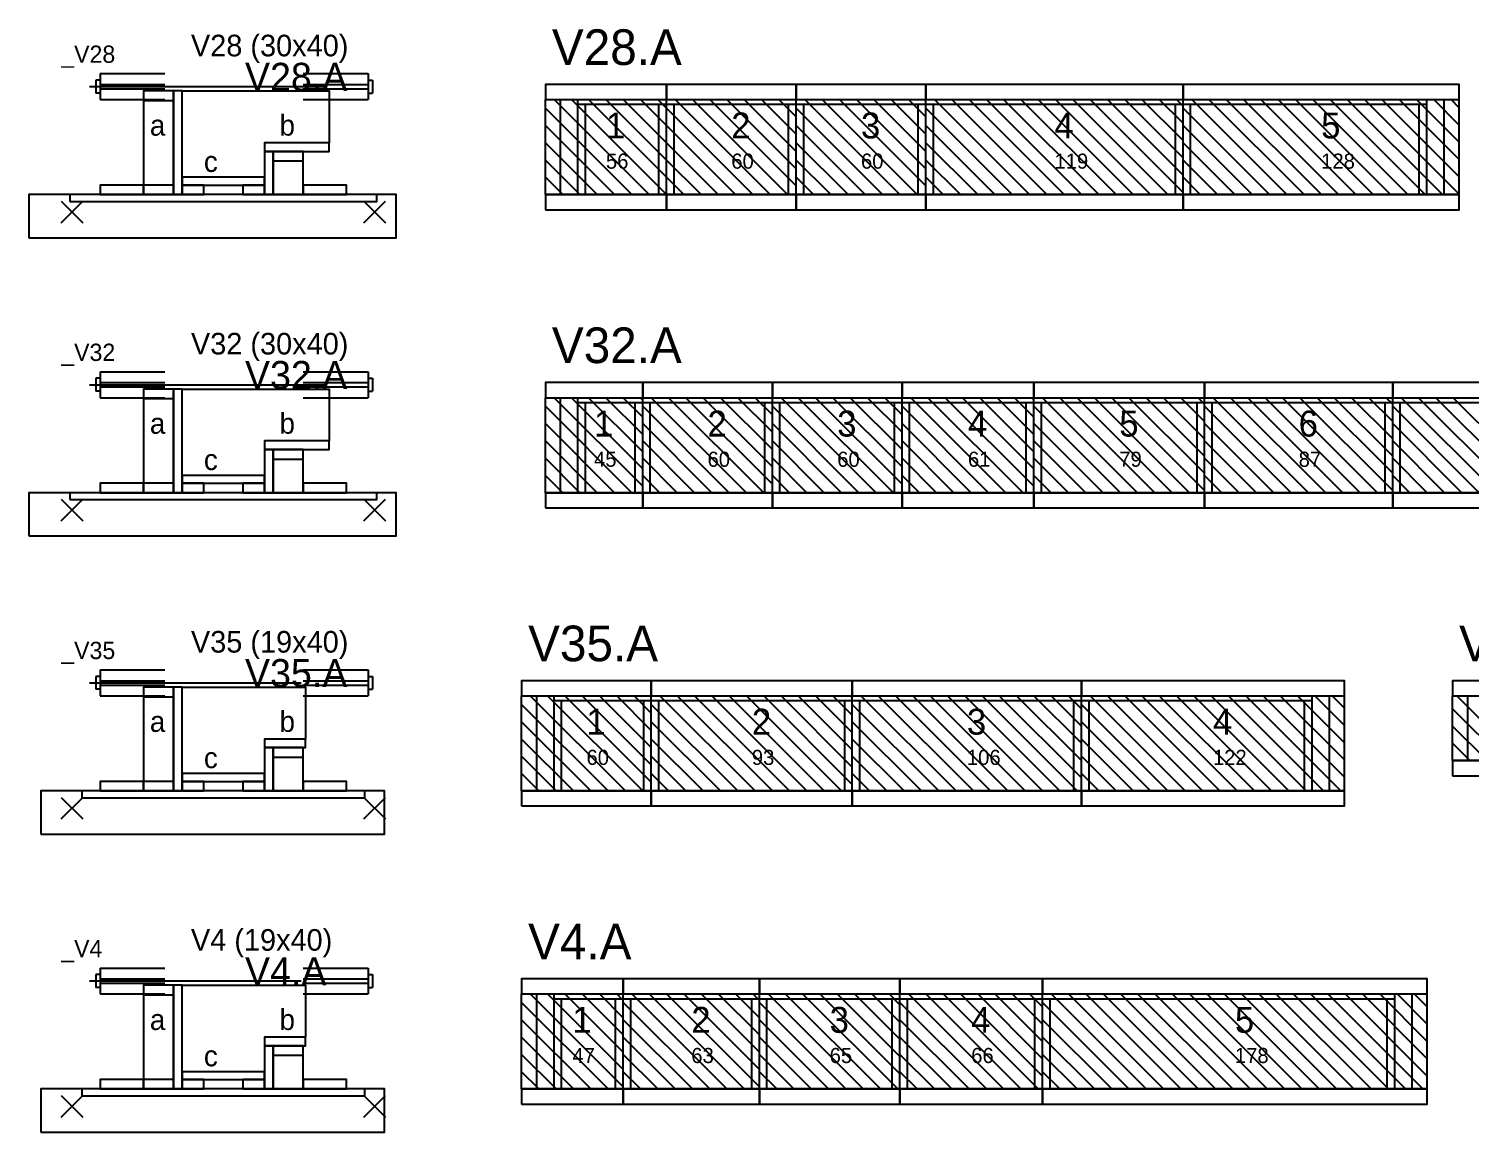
# Model space of a CAD drawing. Header units: metres. Extents: x -10 to 74425, y -2037 to 26.
# Drawn here: x 50038 to 50704, y -490 to 21 of the extents above; entities that cross this region are included whole.
import ezdxf

# ---------------------------------------------------------------- set-up
doc = ezdxf.new("R2010")
doc.units = ezdxf.units.M
doc.layers.add('LABELS', color=3, linetype='Continuous')
doc.layers.add('VIGAS', color=7, linetype='Continuous')

msp = doc.modelspace()

# ---------------------------------------------------------------- linework, layer by layer
at = {"layer": 'VIGAS'}
for p, q in [((50070.6, 0), (50100.6, 0)), ((50070.6, 0), (50070.6, -12)), ((50164.6, 0), (50194.6, 0)), ((50194.6, 0), (50194.6, -12)), ((50065.6, -6), (50174.6, -6)), ((50068.6, -3), (50068.6, -9)), ((50070.6, -3), (50068.6, -3)), ((50070.6, -5), (50100.6, -5)), ((50164.6, -5), (50194.6, -5)), ((50194.6, -3), (50196.6, -3)), ((50196.6, -3), (50196.6, -9)), ((50070.6, -9), (50068.6, -9)), ((50070.6, -7), (50100.6, -7)), ((50070.6, -12), (50100.6, -12)), ((50164.6, -7), (50194.6, -7)), ((50164.6, -12), (50194.6, -12)), ((50194.6, -9), (50196.6, -9)), ((50276.6, -12), (50332.6, -12)), ((50276.6, -56), (50276.6, -12)), ((50324.6, -56), (50280.6, -12)), ((50283.6, -56), (50283.6, -12)), ((50332.6, -56), (50288.6, -12)), ((50291.6, -56), (50291.6, -12)), ((50332.6, -48), (50296.6, -12)), ((50332.6, -40), (50304.6, -12)), ((50332.6, -32), (50312.6, -12)), ((50332.6, -24), (50320.6, -12)), ((50332.6, -16), (50328.6, -12)), ((50332.6, -56), (50332.6, -12)), ((50332.6, -56), (50332.6, -12)), ((50332.6, -12), (50392.6, -12)), ((50332.6, -56), (50332.6, -12)), ((50332.6, -56), (50332.6, -12)), ((50332.6, -56), (50332.6, -12)), ((50380.6, -56), (50336.6, -12)), ((50388.6, -56), (50344.6, -12)), ((50392.6, -52), (50352.6, -12)), ((50392.6, -44), (50360.6, -12)), ((50392.6, -36), (50368.6, -12)), ((50392.6, -28), (50376.6, -12)), ((50392.6, -20), (50384.6, -12)), ((50392.6, -56), (50392.6, -12)), ((50392.6, -56), (50392.6, -12)), ((50392.6, -12), (50452.6, -12)), ((50392.6, -56), (50392.6, -12)), ((50392.6, -56), (50392.6, -12)), ((50392.6, -56), (50392.6, -12)), ((50392.6, -12), (50392.6, -12)), ((50440.6, -56), (50396.6, -12)), ((50448.6, -56), (50404.6, -12)), ((50452.6, -52), (50412.6, -12)), ((50452.6, -44), (50420.6, -12)), ((50452.6, -36), (50428.6, -12)), ((50452.6, -28), (50436.6, -12)), ((50452.6, -20), (50444.6, -12)), ((50452.6, -56), (50452.6, -12)), ((50452.6, -56), (50452.6, -12)), ((50452.6, -12), (50571.6, -12)), ((50452.6, -56), (50452.6, -12)), ((50452.6, -56), (50452.6, -12)), ((50452.6, -56), (50452.6, -12)), ((50452.6, -12), (50452.6, -12)), ((50500.6, -56), (50456.6, -12)), ((50508.6, -56), (50464.6, -12)), ((50516.6, -56), (50472.6, -12)), ((50524.6, -56), (50480.6, -12)), ((50532.6, -56), (50488.6, -12)), ((50540.6, -56), (50496.6, -12)), ((50548.6, -56), (50504.6, -12)), ((50556.6, -56), (50512.6, -12)), ((50564.6, -56), (50520.6, -12)), ((50571.6, -55), (50528.6, -12)), ((50571.6, -47), (50536.6, -12)), ((50571.6, -39), (50544.6, -12)), ((50571.6, -31), (50552.6, -12)), ((50571.6, -23), (50560.6, -12)), ((50571.6, -15), (50568.6, -12)), ((50571.6, -56), (50571.6, -12)), ((50571.6, -56), (50571.6, -12)), ((50571.6, -12), (50699.4, -12)), ((50571.6, -56), (50571.6, -12)), ((50571.6, -56), (50571.6, -12)), ((50571.6, -56), (50571.6, -12)), ((50619.6, -56), (50575.6, -12)), ((50627.6, -56), (50583.6, -12)), ((50635.6, -56), (50591.6, -12)), ((50643.6, -56), (50599.6, -12)), ((50651.6, -56), (50607.6, -12)), ((50659.6, -56), (50615.6, -12)), ((50667.6, -56), (50623.6, -12)), ((50675.6, -56), (50631.6, -12)), ((50683.6, -56), (50639.6, -12)), ((50691.6, -56), (50647.6, -12)), ((50699.4, -55.8), (50655.6, -12)), ((50699.4, -47.8), (50663.6, -12)), ((50699.4, -39.8), (50671.6, -12)), ((50699.4, -31.8), (50679.6, -12)), ((50684.4, -56), (50684.4, -12)), ((50699.4, -23.8), (50687.6, -12)), ((50692.4, -56), (50692.4, -12)), ((50699.4, -15.8), (50695.6, -12)), ((50699.4, -56), (50699.4, -12)), ((50316.6, -56), (50276.6, -16)), ((50291.6, -14.2), (50332.6, -14.2)), ((50295.1, -56), (50295.1, -14.2)), ((50329.1, -56), (50329.1, -14.2)), ((50332.6, -14.2), (50392.6, -14.2)), ((50372.6, -56), (50332.6, -16)), ((50336.1, -56), (50336.1, -14.2)), ((50389.1, -56), (50389.1, -14.2)), ((50392.6, -14.2), (50452.6, -14.2)), ((50432.6, -56), (50392.6, -16)), ((50396.1, -56), (50396.1, -14.2)), ((50449.1, -56), (50449.1, -14.2)), ((50452.6, -14.2), (50571.6, -14.2)), ((50492.6, -56), (50452.6, -16)), ((50456.1, -56), (50456.1, -14.2)), ((50568.1, -56), (50568.1, -14.2)), ((50571.6, -14.2), (50684.4, -14.2)), ((50611.6, -56), (50571.6, -16)), ((50575.1, -56), (50575.1, -14.2)), ((50680.9, -56), (50680.9, -14.2)), ((50308.6, -56), (50276.6, -24)), ((50364.6, -56), (50332.6, -24)), ((50424.6, -56), (50392.6, -24)), ((50484.6, -56), (50452.6, -24)), ((50603.6, -56), (50571.6, -24)), ((50300.6, -56), (50276.6, -32)), ((50356.6, -56), (50332.6, -32)), ((50416.6, -56), (50392.6, -32)), ((50476.6, -56), (50452.6, -32)), ((50595.6, -56), (50571.6, -32)), ((50292.6, -56), (50276.6, -40)), ((50348.6, -56), (50332.6, -40)), ((50408.6, -56), (50392.6, -40)), ((50468.6, -56), (50452.6, -40)), ((50587.6, -56), (50571.6, -40)), ((50284.6, -56), (50276.6, -48)), ((50340.6, -56), (50332.6, -48)), ((50400.6, -56), (50392.6, -48)), ((50460.6, -56), (50452.6, -48)), ((50579.6, -56), (50571.6, -48)), ((50052.6, -69), (50062.6, -59)), ((50052.6, -59), (50062.6, -69)), ((50192.6, -69), (50202.6, -59)), ((50192.6, -59), (50202.6, -69)), ((50276.6, -56), (50332.6, -56)), ((50276.6, -56), (50276.6, -56)), ((50291.6, -56), (50295.1, -56)), ((50329.1, -56), (50332.6, -56)), ((50332.6, -56), (50392.6, -56)), ((50332.6, -56), (50336.1, -56)), ((50332.6, -56), (50332.6, -56)), ((50389.1, -56), (50392.6, -56)), ((50392.6, -56), (50452.6, -56)), ((50392.6, -56), (50396.1, -56)), ((50392.6, -56), (50392.6, -56)), ((50449.1, -56), (50452.6, -56)), ((50452.6, -56), (50571.6, -56)), ((50452.6, -56), (50456.1, -56)), ((50452.6, -56), (50452.6, -56)), ((50568.1, -56), (50571.6, -56)), ((50571.6, -56), (50699.4, -56)), ((50571.6, -56), (50575.1, -56)), ((50571.6, -56), (50571.6, -56)), ((50680.9, -56), (50684.4, -56)), ((50070.6, -138), (50100.6, -138)), ((50070.6, -138), (50070.6, -150)), ((50164.6, -138), (50194.6, -138)), ((50194.6, -138), (50194.6, -150)), ((50065.6, -144), (50174.6, -144)), ((50068.6, -141), (50068.6, -147)), ((50070.6, -141), (50068.6, -141)), ((50070.6, -143), (50100.6, -143)), ((50070.6, -145), (50100.6, -145)), ((50164.6, -143), (50194.6, -143)), ((50164.6, -145), (50194.6, -145)), ((50194.6, -141), (50196.6, -141)), ((50196.6, -141), (50196.6, -147)), ((50070.6, -147), (50068.6, -147)), ((50070.6, -150), (50100.6, -150)), ((50164.6, -150), (50194.6, -150)), ((50194.6, -147), (50196.6, -147)), ((50276.6, -150), (50321.6, -150)), ((50276.6, -194), (50276.6, -150)), ((50321.6, -191), (50280.6, -150)), ((50283.6, -194), (50283.6, -150)), ((50321.6, -183), (50288.6, -150)), ((50291.6, -194), (50291.6, -150)), ((50291.6, -152.2), (50321.6, -152.2)), ((50295.1, -194), (50295.1, -152.2)), ((50321.6, -175), (50296.6, -150)), ((50321.6, -167), (50304.6, -150)), ((50321.6, -159), (50312.6, -150)), ((50318.1, -194), (50318.1, -152.2)), ((50321.6, -151), (50320.6, -150)), ((50321.6, -194), (50321.6, -150)), ((50321.6, -194), (50321.6, -150)), ((50321.6, -150), (50381.6, -150)), ((50321.6, -194), (50321.6, -150)), ((50321.6, -194), (50321.6, -150)), ((50321.6, -194), (50321.6, -150)), ((50321.6, -152.2), (50381.6, -152.2)), ((50325.1, -194), (50325.1, -152.2)), ((50369.6, -194), (50325.6, -150)), ((50377.6, -194), (50333.6, -150)), ((50381.6, -190), (50341.6, -150)), ((50381.6, -182), (50349.6, -150)), ((50381.6, -174), (50357.6, -150)), ((50381.6, -166), (50365.6, -150)), ((50381.6, -158), (50373.6, -150)), ((50378.1, -194), (50378.1, -152.2)), ((50381.6, -194), (50381.6, -150)), ((50381.6, -194), (50381.6, -150)), ((50381.6, -150), (50441.6, -150)), ((50381.6, -194), (50381.6, -150)), ((50381.6, -194), (50381.6, -150)), ((50381.6, -194), (50381.6, -150)), ((50381.6, -150), (50381.6, -150)), ((50381.6, -152.2), (50441.6, -152.2)), ((50385.1, -194), (50385.1, -152.2)), ((50429.6, -194), (50385.6, -150)), ((50437.6, -194), (50393.6, -150)), ((50441.6, -190), (50401.6, -150)), ((50441.6, -182), (50409.6, -150)), ((50441.6, -174), (50417.6, -150)), ((50441.6, -166), (50425.6, -150)), ((50441.6, -158), (50433.6, -150)), ((50438.1, -194), (50438.1, -152.2)), ((50441.6, -194), (50441.6, -150)), ((50441.6, -194), (50441.6, -150)), ((50441.6, -150), (50502.6, -150)), ((50441.6, -194), (50441.6, -150)), ((50441.6, -194), (50441.6, -150)), ((50441.6, -194), (50441.6, -150)), ((50441.6, -150), (50441.6, -150)), ((50441.6, -152.2), (50502.6, -152.2)), ((50445.1, -194), (50445.1, -152.2)), ((50489.6, -194), (50445.6, -150)), ((50497.6, -194), (50453.6, -150)), ((50502.6, -191), (50461.6, -150)), ((50502.6, -183), (50469.6, -150)), ((50502.6, -175), (50477.6, -150)), ((50502.6, -167), (50485.6, -150)), ((50502.6, -159), (50493.6, -150)), ((50499.1, -194), (50499.1, -152.2)), ((50502.6, -151), (50501.6, -150)), ((50502.6, -194), (50502.6, -150)), ((50502.6, -194), (50502.6, -150)), ((50502.6, -150), (50581.6, -150)), ((50502.6, -194), (50502.6, -150)), ((50502.6, -194), (50502.6, -150)), ((50502.6, -194), (50502.6, -150)), ((50502.6, -152.2), (50581.6, -152.2)), ((50506.1, -194), (50506.1, -152.2)), ((50550.6, -194), (50506.6, -150)), ((50558.6, -194), (50514.6, -150)), ((50566.6, -194), (50522.6, -150)), ((50574.6, -194), (50530.6, -150)), ((50581.6, -193), (50538.6, -150)), ((50581.6, -185), (50546.6, -150)), ((50581.6, -177), (50554.6, -150)), ((50581.6, -169), (50562.6, -150)), ((50581.6, -161), (50570.6, -150)), ((50578.1, -194), (50578.1, -152.2)), ((50581.6, -153), (50578.6, -150)), ((50581.6, -194), (50581.6, -150)), ((50581.6, -194), (50581.6, -150)), ((50581.6, -150), (50668.6, -150)), ((50581.6, -194), (50581.6, -150)), ((50581.6, -194), (50581.6, -150)), ((50581.6, -194), (50581.6, -150)), ((50581.6, -152.2), (50668.6, -152.2)), ((50585.1, -194), (50585.1, -152.2)), ((50629.6, -194), (50585.6, -150)), ((50637.6, -194), (50593.6, -150)), ((50645.6, -194), (50601.6, -150)), ((50653.6, -194), (50609.6, -150)), ((50661.6, -194), (50617.6, -150)), ((50668.6, -193), (50625.6, -150)), ((50668.6, -185), (50633.6, -150)), ((50668.6, -177), (50641.6, -150)), ((50668.6, -169), (50649.6, -150)), ((50668.6, -161), (50657.6, -150)), ((50665.1, -194), (50665.1, -152.2)), ((50668.6, -153), (50665.6, -150)), ((50668.6, -194), (50668.6, -150)), ((50668.6, -194), (50668.6, -150)), ((50668.6, -150), (50790.6, -150)), ((50668.6, -194), (50668.6, -150)), ((50668.6, -194), (50668.6, -150)), ((50668.6, -194), (50668.6, -150)), ((50668.6, -152.2), (50790.6, -152.2)), ((50672.1, -194), (50672.1, -152.2)), ((50716.6, -194), (50672.6, -150)), ((50724.6, -194), (50680.6, -150)), ((50732.6, -194), (50688.6, -150)), ((50740.6, -194), (50696.6, -150)), ((50316.6, -194), (50276.6, -154)), ((50361.6, -194), (50321.6, -154)), ((50421.6, -194), (50381.6, -154)), ((50481.6, -194), (50441.6, -154)), ((50542.6, -194), (50502.6, -154)), ((50621.6, -194), (50581.6, -154)), ((50708.6, -194), (50668.6, -154)), ((50308.6, -194), (50276.6, -162)), ((50353.6, -194), (50321.6, -162)), ((50413.6, -194), (50381.6, -162)), ((50473.6, -194), (50441.6, -162)), ((50534.6, -194), (50502.6, -162)), ((50613.6, -194), (50581.6, -162)), ((50700.6, -194), (50668.6, -162)), ((50300.6, -194), (50276.6, -170)), ((50345.6, -194), (50321.6, -170)), ((50405.6, -194), (50381.6, -170)), ((50465.6, -194), (50441.6, -170)), ((50526.6, -194), (50502.6, -170)), ((50605.6, -194), (50581.6, -170)), ((50692.6, -194), (50668.6, -170)), ((50292.6, -194), (50276.6, -178)), ((50337.6, -194), (50321.6, -178)), ((50397.6, -194), (50381.6, -178)), ((50457.6, -194), (50441.6, -178)), ((50518.6, -194), (50502.6, -178)), ((50597.6, -194), (50581.6, -178)), ((50684.6, -194), (50668.6, -178)), ((50284.6, -194), (50276.6, -186)), ((50329.6, -194), (50321.6, -186)), ((50389.6, -194), (50381.6, -186)), ((50449.6, -194), (50441.6, -186)), ((50510.6, -194), (50502.6, -186)), ((50589.6, -194), (50581.6, -186)), ((50676.6, -194), (50668.6, -186)), ((50052.6, -207), (50062.6, -197)), ((50052.6, -197), (50062.6, -207)), ((50192.6, -207), (50202.6, -197)), ((50192.6, -197), (50202.6, -207)), ((50276.6, -194), (50321.6, -194)), ((50276.6, -194), (50276.6, -194)), ((50291.6, -194), (50295.1, -194)), ((50318.1, -194), (50321.6, -194)), ((50321.6, -194), (50381.6, -194)), ((50321.6, -194), (50325.1, -194)), ((50321.6, -194), (50321.6, -194)), ((50378.1, -194), (50381.6, -194)), ((50381.6, -194), (50441.6, -194)), ((50381.6, -194), (50385.1, -194)), ((50381.6, -194), (50381.6, -194)), ((50438.1, -194), (50441.6, -194)), ((50441.6, -194), (50502.6, -194)), ((50441.6, -194), (50445.1, -194)), ((50441.6, -194), (50441.6, -194)), ((50499.1, -194), (50502.6, -194)), ((50502.6, -194), (50581.6, -194)), ((50502.6, -194), (50506.1, -194)), ((50502.6, -194), (50502.6, -194)), ((50578.1, -194), (50581.6, -194)), ((50581.6, -194), (50668.6, -194)), ((50581.6, -194), (50585.1, -194)), ((50581.6, -194), (50581.6, -194)), ((50665.1, -194), (50668.6, -194)), ((50668.6, -194), (50790.6, -194)), ((50668.6, -194), (50672.1, -194)), ((50668.6, -194), (50668.6, -194)), ((50068.6, -279), (50068.6, -285)), ((50070.6, -279), (50068.6, -279)), ((50070.6, -276), (50100.6, -276)), ((50070.6, -276), (50070.6, -288)), ((50164.6, -276), (50194.6, -276)), ((50194.6, -276), (50194.6, -288)), ((50194.6, -279), (50196.6, -279)), ((50196.6, -279), (50196.6, -285)), ((50065.6, -282), (50163.6, -282)), ((50070.6, -285), (50068.6, -285)), ((50070.6, -281), (50100.6, -281)), ((50070.6, -283), (50100.6, -283)), ((50164.6, -281), (50194.6, -281)), ((50164.6, -283), (50194.6, -283)), ((50194.6, -285), (50196.6, -285)), ((50070.6, -288), (50100.6, -288)), ((50164.6, -288), (50194.6, -288)), ((50265.6, -288), (50325.6, -288)), ((50265.6, -332), (50265.6, -288)), ((50305.6, -332), (50265.6, -292)), ((50313.6, -332), (50269.6, -288)), ((50272.6, -332), (50272.6, -288)), ((50321.6, -332), (50277.6, -288)), ((50280.6, -332), (50280.6, -288)), ((50280.6, -290.2), (50325.6, -290.2)), ((50284.1, -332), (50284.1, -290.2)), ((50325.6, -328), (50285.6, -288)), ((50325.6, -320), (50293.6, -288)), ((50325.6, -312), (50301.6, -288)), ((50325.6, -304), (50309.6, -288)), ((50325.6, -296), (50317.6, -288)), ((50322.1, -332), (50322.1, -290.2)), ((50325.6, -332), (50325.6, -288)), ((50325.6, -332), (50325.6, -288)), ((50325.6, -288), (50418.6, -288)), ((50325.6, -332), (50325.6, -288)), ((50325.6, -332), (50325.6, -288)), ((50325.6, -332), (50325.6, -288)), ((50325.6, -288), (50325.6, -288)), ((50325.6, -290.2), (50418.6, -290.2)), ((50365.6, -332), (50325.6, -292)), ((50329.1, -332), (50329.1, -290.2)), ((50373.6, -332), (50329.6, -288)), ((50381.6, -332), (50337.6, -288)), ((50389.6, -332), (50345.6, -288)), ((50397.6, -332), (50353.6, -288)), ((50405.6, -332), (50361.6, -288)), ((50413.6, -332), (50369.6, -288)), ((50418.6, -329), (50377.6, -288)), ((50418.6, -321), (50385.6, -288)), ((50418.6, -313), (50393.6, -288)), ((50418.6, -305), (50401.6, -288)), ((50418.6, -297), (50409.6, -288)), ((50415.1, -332), (50415.1, -290.2)), ((50418.6, -289), (50417.6, -288)), ((50418.6, -332), (50418.6, -288)), ((50418.6, -332), (50418.6, -288)), ((50418.6, -288), (50524.6, -288)), ((50418.6, -332), (50418.6, -288)), ((50418.6, -332), (50418.6, -288)), ((50418.6, -332), (50418.6, -288)), ((50418.6, -290.2), (50524.6, -290.2)), ((50458.6, -332), (50418.6, -292)), ((50422.1, -332), (50422.1, -290.2)), ((50466.6, -332), (50422.6, -288)), ((50474.6, -332), (50430.6, -288)), ((50482.6, -332), (50438.6, -288)), ((50490.6, -332), (50446.6, -288)), ((50498.6, -332), (50454.6, -288)), ((50506.6, -332), (50462.6, -288)), ((50514.6, -332), (50470.6, -288)), ((50522.6, -332), (50478.6, -288)), ((50524.6, -326), (50486.6, -288)), ((50524.6, -318), (50494.6, -288)), ((50524.6, -310), (50502.6, -288)), ((50524.6, -302), (50510.6, -288)), ((50524.6, -294), (50518.6, -288)), ((50521.1, -332), (50521.1, -290.2)), ((50524.6, -332), (50524.6, -288)), ((50524.6, -332), (50524.6, -288)), ((50524.6, -288), (50646.3, -288)), ((50524.6, -332), (50524.6, -288)), ((50524.6, -332), (50524.6, -288)), ((50524.6, -332), (50524.6, -288)), ((50524.6, -290.2), (50631.3, -290.2)), ((50564.6, -332), (50524.6, -292)), ((50528.1, -332), (50528.1, -290.2)), ((50572.6, -332), (50528.6, -288)), ((50580.6, -332), (50536.6, -288)), ((50588.6, -332), (50544.6, -288)), ((50596.6, -332), (50552.6, -288)), ((50604.6, -332), (50560.6, -288)), ((50612.6, -332), (50568.6, -288)), ((50620.6, -332), (50576.6, -288)), ((50628.6, -332), (50584.6, -288)), ((50636.6, -332), (50592.6, -288)), ((50644.6, -332), (50600.6, -288)), ((50646.3, -325.7), (50608.6, -288)), ((50646.3, -317.7), (50616.6, -288)), ((50646.3, -309.7), (50624.6, -288)), ((50627.8, -332), (50627.8, -290.2)), ((50631.3, -332), (50631.3, -288)), ((50646.3, -301.7), (50632.6, -288)), ((50639.3, -332), (50639.3, -288)), ((50646.3, -293.7), (50640.6, -288)), ((50646.3, -332), (50646.3, -288)), ((50696.3, -288), (50756.3, -288)), ((50696.3, -318), (50696.3, -288)), ((50728.3, -318), (50698.3, -288)), ((50703.3, -318), (50703.3, -288)), ((50297.6, -332), (50265.6, -300)), ((50357.6, -332), (50325.6, -300)), ((50450.6, -332), (50418.6, -300)), ((50556.6, -332), (50524.6, -300)), ((50720.3, -318), (50696.3, -294)), ((50712.3, -318), (50696.3, -302)), ((50289.6, -332), (50265.6, -308)), ((50349.6, -332), (50325.6, -308)), ((50442.6, -332), (50418.6, -308)), ((50548.6, -332), (50524.6, -308)), ((50704.3, -318), (50696.3, -310)), ((50281.6, -332), (50265.6, -316)), ((50341.6, -332), (50325.6, -316)), ((50434.6, -332), (50418.6, -316)), ((50540.6, -332), (50524.6, -316)), ((50696.3, -318), (50756.3, -318)), ((50696.3, -318), (50696.3, -318)), ((50273.6, -332), (50265.6, -324)), ((50333.6, -332), (50325.6, -324)), ((50426.6, -332), (50418.6, -324)), ((50532.6, -332), (50524.6, -324)), ((50265.6, -332), (50325.6, -332)), ((50265.6, -332), (50265.6, -332)), ((50280.6, -332), (50284.1, -332)), ((50322.1, -332), (50325.6, -332)), ((50325.6, -332), (50418.6, -332)), ((50325.6, -332), (50329.1, -332)), ((50325.6, -332), (50325.6, -332)), ((50415.1, -332), (50418.6, -332)), ((50418.6, -332), (50524.6, -332)), ((50418.6, -332), (50422.1, -332)), ((50418.6, -332), (50418.6, -332)), ((50521.1, -332), (50524.6, -332)), ((50524.6, -332), (50646.3, -332)), ((50524.6, -332), (50528.1, -332)), ((50524.6, -332), (50524.6, -332)), ((50627.8, -332), (50631.3, -332)), ((50052.6, -345), (50062.6, -335)), ((50052.6, -335), (50062.6, -345)), ((50192.6, -345), (50202.6, -335)), ((50192.6, -335), (50202.6, -345)), ((50065.6, -420), (50163.6, -420)), ((50068.6, -417), (50068.6, -423)), ((50070.6, -417), (50068.6, -417)), ((50070.6, -414), (50100.6, -414)), ((50070.6, -414), (50070.6, -426)), ((50070.6, -419), (50100.6, -419)), ((50164.6, -414), (50194.6, -414)), ((50164.6, -419), (50194.6, -419)), ((50194.6, -414), (50194.6, -426)), ((50194.6, -417), (50196.6, -417)), ((50196.6, -417), (50196.6, -423)), ((50070.6, -423), (50068.6, -423)), ((50070.6, -421), (50100.6, -421)), ((50070.6, -426), (50100.6, -426)), ((50164.6, -421), (50194.6, -421)), ((50164.6, -426), (50194.6, -426)), ((50194.6, -423), (50196.6, -423)), ((50265.6, -426), (50312.6, -426)), ((50265.6, -470), (50265.6, -426)), ((50312.6, -469), (50269.6, -426)), ((50272.6, -470), (50272.6, -426)), ((50312.6, -461), (50277.6, -426)), ((50280.6, -470), (50280.6, -426)), ((50312.6, -453), (50285.6, -426)), ((50312.6, -445), (50293.6, -426)), ((50312.6, -437), (50301.6, -426)), ((50312.6, -429), (50309.6, -426)), ((50312.6, -470), (50312.6, -426)), ((50312.6, -470), (50312.6, -426)), ((50312.6, -426), (50375.6, -426)), ((50312.6, -470), (50312.6, -426)), ((50312.6, -470), (50312.6, -426)), ((50312.6, -470), (50312.6, -426)), ((50360.6, -470), (50316.6, -426)), ((50368.6, -470), (50324.6, -426)), ((50375.6, -469), (50332.6, -426)), ((50375.6, -461), (50340.6, -426)), ((50375.6, -453), (50348.6, -426)), ((50375.6, -445), (50356.6, -426)), ((50375.6, -437), (50364.6, -426)), ((50375.6, -429), (50372.6, -426)), ((50375.6, -470), (50375.6, -426)), ((50375.6, -470), (50375.6, -426)), ((50375.6, -426), (50440.6, -426)), ((50375.6, -470), (50375.6, -426)), ((50375.6, -470), (50375.6, -426)), ((50375.6, -470), (50375.6, -426)), ((50423.6, -470), (50379.6, -426)), ((50431.6, -470), (50387.6, -426)), ((50439.6, -470), (50395.6, -426)), ((50440.6, -463), (50403.6, -426)), ((50440.6, -455), (50411.6, -426)), ((50440.6, -447), (50419.6, -426)), ((50440.6, -439), (50427.6, -426)), ((50440.6, -431), (50435.6, -426)), ((50440.6, -470), (50440.6, -426)), ((50440.6, -470), (50440.6, -426)), ((50440.6, -426), (50506.6, -426)), ((50440.6, -470), (50440.6, -426)), ((50440.6, -470), (50440.6, -426)), ((50440.6, -470), (50440.6, -426)), ((50488.6, -470), (50444.6, -426)), ((50496.6, -470), (50452.6, -426)), ((50504.6, -470), (50460.6, -426)), ((50506.6, -464), (50468.6, -426)), ((50506.6, -456), (50476.6, -426)), ((50506.6, -448), (50484.6, -426)), ((50506.6, -440), (50492.6, -426)), ((50506.6, -432), (50500.6, -426)), ((50506.6, -470), (50506.6, -426)), ((50506.6, -470), (50506.6, -426)), ((50506.6, -426), (50684.6, -426)), ((50506.6, -470), (50506.6, -426)), ((50506.6, -470), (50506.6, -426)), ((50506.6, -470), (50506.6, -426)), ((50554.6, -470), (50510.6, -426)), ((50562.6, -470), (50518.6, -426)), ((50570.6, -470), (50526.6, -426)), ((50578.6, -470), (50534.6, -426)), ((50586.6, -470), (50542.6, -426)), ((50594.6, -470), (50550.6, -426)), ((50602.6, -470), (50558.6, -426)), ((50610.6, -470), (50566.6, -426)), ((50618.6, -470), (50574.6, -426)), ((50626.6, -470), (50582.6, -426)), ((50634.6, -470), (50590.6, -426)), ((50642.6, -470), (50598.6, -426)), ((50650.6, -470), (50606.6, -426)), ((50658.6, -470), (50614.6, -426)), ((50666.6, -470), (50622.6, -426)), ((50674.6, -470), (50630.6, -426)), ((50682.6, -470), (50638.6, -426)), ((50684.6, -464), (50646.6, -426)), ((50684.6, -456), (50654.6, -426)), ((50684.6, -448), (50662.6, -426)), ((50669.6, -470), (50669.6, -426)), ((50684.6, -440), (50670.6, -426)), ((50677.6, -470), (50677.6, -426)), ((50684.6, -432), (50678.6, -426)), ((50684.6, -470), (50684.6, -426)), ((50305.6, -470), (50265.6, -430)), ((50280.6, -428.2), (50312.6, -428.2)), ((50284.1, -470), (50284.1, -428.2)), ((50309.1, -470), (50309.1, -428.2)), ((50312.6, -428.2), (50375.6, -428.2)), ((50352.6, -470), (50312.6, -430)), ((50316.1, -470), (50316.1, -428.2)), ((50372.1, -470), (50372.1, -428.2)), ((50375.6, -428.2), (50440.6, -428.2)), ((50415.6, -470), (50375.6, -430)), ((50379.1, -470), (50379.1, -428.2)), ((50437.1, -470), (50437.1, -428.2)), ((50440.6, -428.2), (50506.6, -428.2)), ((50480.6, -470), (50440.6, -430)), ((50444.1, -470), (50444.1, -428.2)), ((50503.1, -470), (50503.1, -428.2)), ((50506.6, -428.2), (50669.6, -428.2)), ((50546.6, -470), (50506.6, -430)), ((50510.1, -470), (50510.1, -428.2)), ((50666.1, -470), (50666.1, -428.2)), ((50297.6, -470), (50265.6, -438)), ((50344.6, -470), (50312.6, -438)), ((50407.6, -470), (50375.6, -438)), ((50472.6, -470), (50440.6, -438)), ((50538.6, -470), (50506.6, -438)), ((50289.6, -470), (50265.6, -446)), ((50336.6, -470), (50312.6, -446)), ((50399.6, -470), (50375.6, -446)), ((50464.6, -470), (50440.6, -446)), ((50530.6, -470), (50506.6, -446)), ((50281.6, -470), (50265.6, -454)), ((50328.6, -470), (50312.6, -454)), ((50391.6, -470), (50375.6, -454)), ((50456.6, -470), (50440.6, -454)), ((50522.6, -470), (50506.6, -454)), ((50273.6, -470), (50265.6, -462)), ((50320.6, -470), (50312.6, -462)), ((50383.6, -470), (50375.6, -462)), ((50448.6, -470), (50440.6, -462)), ((50514.6, -470), (50506.6, -462)), ((50052.6, -483), (50062.6, -473)), ((50052.6, -473), (50062.6, -483)), ((50192.6, -483), (50202.6, -473)), ((50192.6, -473), (50202.6, -483)), ((50265.6, -470), (50312.6, -470)), ((50265.6, -470), (50265.6, -470)), ((50280.6, -470), (50284.1, -470)), ((50309.1, -470), (50312.6, -470)), ((50312.6, -470), (50375.6, -470)), ((50312.6, -470), (50316.1, -470)), ((50312.6, -470), (50312.6, -470)), ((50372.1, -470), (50375.6, -470)), ((50375.6, -470), (50440.6, -470)), ((50375.6, -470), (50379.1, -470)), ((50375.6, -470), (50375.6, -470)), ((50437.1, -470), (50440.6, -470)), ((50440.6, -470), (50506.6, -470)), ((50440.6, -470), (50444.1, -470)), ((50440.6, -470), (50440.6, -470)), ((50503.1, -470), (50506.6, -470)), ((50506.6, -470), (50684.6, -470)), ((50506.6, -470), (50510.1, -470)), ((50506.6, -470), (50506.6, -470)), ((50666.1, -470), (50669.6, -470))]:
    msp.add_line(p, q, dxfattribs=at)
for points in [[(50276.6, -12), (50332.6, -12), (50332.6, -5), (50276.6, -5)], [(50332.6, -12), (50392.6, -12), (50392.6, -5), (50332.6, -5)], [(50392.6, -12), (50452.6, -12), (50452.6, -5), (50392.6, -5)], [(50452.6, -12), (50571.6, -12), (50571.6, -5), (50452.6, -5)], [(50571.6, -12), (50699.4, -12), (50699.4, -5), (50571.6, -5)], [(50090.6, -56), (50104.6, -56), (50104.6, -8), (50090.6, -8)], [(50090.6, -12.4), (50104.6, -12.4), (50104.6, -8), (50090.6, -8)], [(50104.6, -56), (50108.6, -56), (50108.6, -8), (50104.6, -8)], [(50108.6, -48), (50108.6, -8), (50176.6, -8), (50176.6, -32), (50146.6, -32), (50146.6, -48)], [(50146.6, -36), (50176.6, -36), (50176.6, -32), (50146.6, -32)], [(50146.6, -56), (50150.6, -56), (50150.6, -36), (50146.6, -36)], [(50150.6, -56), (50164.6, -56), (50164.6, -36), (50150.6, -36)], [(50150.6, -40.4), (50164.6, -40.4), (50164.6, -36), (50150.6, -36)], [(50070.6, -56), (50090.6, -56), (50090.6, -51.6), (50070.6, -51.6)], [(50090.6, -56), (50104.6, -56), (50104.6, -51.6), (50090.6, -51.6)], [(50108.6, -51.6), (50146.6, -51.6), (50146.6, -48), (50108.6, -48)], [(50108.6, -56), (50118.6, -56), (50118.6, -51.6), (50108.6, -51.6)], [(50136.6, -56), (50146.6, -56), (50146.6, -51.6), (50136.6, -51.6)], [(50164.6, -56), (50184.6, -56), (50184.6, -51.6), (50164.6, -51.6)], [(50037.6, -76), (50207.6, -76), (50207.6, -56), (50037.6, -56)], [(50056.6, -59.2), (50198.6, -59.2), (50198.6, -56), (50056.6, -56)], [(50276.6, -63), (50332.6, -63), (50332.6, -56), (50276.6, -56)], [(50332.6, -63), (50392.6, -63), (50392.6, -56), (50332.6, -56)], [(50392.6, -63), (50452.6, -63), (50452.6, -56), (50392.6, -56)], [(50452.6, -63), (50571.6, -63), (50571.6, -56), (50452.6, -56)], [(50571.6, -63), (50699.4, -63), (50699.4, -56), (50571.6, -56)], [(50090.6, -194), (50104.6, -194), (50104.6, -146), (50090.6, -146)], [(50090.6, -150.4), (50104.6, -150.4), (50104.6, -146), (50090.6, -146)], [(50104.6, -194), (50108.6, -194), (50108.6, -146), (50104.6, -146)], [(50108.6, -186), (50108.6, -146), (50176.6, -146), (50176.6, -170), (50146.6, -170), (50146.6, -186)], [(50276.6, -150), (50321.6, -150), (50321.6, -143), (50276.6, -143)], [(50321.6, -150), (50381.6, -150), (50381.6, -143), (50321.6, -143)], [(50381.6, -150), (50441.6, -150), (50441.6, -143), (50381.6, -143)], [(50441.6, -150), (50502.6, -150), (50502.6, -143), (50441.6, -143)], [(50502.6, -150), (50581.6, -150), (50581.6, -143), (50502.6, -143)], [(50581.6, -150), (50668.6, -150), (50668.6, -143), (50581.6, -143)], [(50668.6, -150), (50790.6, -150), (50790.6, -143), (50668.6, -143)], [(50146.6, -174), (50176.6, -174), (50176.6, -170), (50146.6, -170)], [(50146.6, -194), (50150.6, -194), (50150.6, -174), (50146.6, -174)], [(50150.6, -194), (50164.6, -194), (50164.6, -174), (50150.6, -174)], [(50150.6, -178.4), (50164.6, -178.4), (50164.6, -174), (50150.6, -174)], [(50108.6, -189.6), (50146.6, -189.6), (50146.6, -186), (50108.6, -186)], [(50070.6, -194), (50090.6, -194), (50090.6, -189.6), (50070.6, -189.6)], [(50090.6, -194), (50104.6, -194), (50104.6, -189.6), (50090.6, -189.6)], [(50108.6, -194), (50118.6, -194), (50118.6, -189.6), (50108.6, -189.6)], [(50136.6, -194), (50146.6, -194), (50146.6, -189.6), (50136.6, -189.6)], [(50164.6, -194), (50184.6, -194), (50184.6, -189.6), (50164.6, -189.6)], [(50037.6, -214), (50207.6, -214), (50207.6, -194), (50037.6, -194)], [(50056.6, -197.2), (50198.6, -197.2), (50198.6, -194), (50056.6, -194)], [(50276.6, -201), (50321.6, -201), (50321.6, -194), (50276.6, -194)], [(50321.6, -201), (50381.6, -201), (50381.6, -194), (50321.6, -194)], [(50381.6, -201), (50441.6, -201), (50441.6, -194), (50381.6, -194)], [(50441.6, -201), (50502.6, -201), (50502.6, -194), (50441.6, -194)], [(50502.6, -201), (50581.6, -201), (50581.6, -194), (50502.6, -194)], [(50581.6, -201), (50668.6, -201), (50668.6, -194), (50581.6, -194)], [(50668.6, -201), (50790.6, -201), (50790.6, -194), (50668.6, -194)], [(50090.6, -332), (50104.6, -332), (50104.6, -284), (50090.6, -284)], [(50090.6, -288.4), (50104.6, -288.4), (50104.6, -284), (50090.6, -284)], [(50104.6, -332), (50108.6, -332), (50108.6, -284), (50104.6, -284)], [(50108.6, -324), (50108.6, -284), (50165.6, -284), (50165.6, -308), (50146.6, -308), (50146.6, -324)], [(50265.6, -288), (50325.6, -288), (50325.6, -281), (50265.6, -281)], [(50325.6, -288), (50418.6, -288), (50418.6, -281), (50325.6, -281)], [(50418.6, -288), (50524.6, -288), (50524.6, -281), (50418.6, -281)], [(50524.6, -288), (50646.3, -288), (50646.3, -281), (50524.6, -281)], [(50696.3, -288), (50756.3, -288), (50756.3, -281), (50696.3, -281)], [(50146.6, -312), (50165.6, -312), (50165.6, -308), (50146.6, -308)], [(50146.6, -332), (50150.6, -332), (50150.6, -312), (50146.6, -312)], [(50150.6, -332), (50164.6, -332), (50164.6, -312), (50150.6, -312)], [(50150.6, -316.4), (50164.6, -316.4), (50164.6, -312), (50150.6, -312)], [(50696.3, -325), (50756.3, -325), (50756.3, -318), (50696.3, -318)], [(50108.6, -327.6), (50146.6, -327.6), (50146.6, -324), (50108.6, -324)], [(50043.1, -352), (50202.1, -352), (50202.1, -332), (50043.1, -332)], [(50062.1, -335.2), (50193.1, -335.2), (50193.1, -332), (50062.1, -332)], [(50070.6, -332), (50090.6, -332), (50090.6, -327.6), (50070.6, -327.6)], [(50090.6, -332), (50104.6, -332), (50104.6, -327.6), (50090.6, -327.6)], [(50108.6, -332), (50118.6, -332), (50118.6, -327.6), (50108.6, -327.6)], [(50136.6, -332), (50146.6, -332), (50146.6, -327.6), (50136.6, -327.6)], [(50164.6, -332), (50184.6, -332), (50184.6, -327.6), (50164.6, -327.6)], [(50265.6, -339), (50325.6, -339), (50325.6, -332), (50265.6, -332)], [(50325.6, -339), (50418.6, -339), (50418.6, -332), (50325.6, -332)], [(50418.6, -339), (50524.6, -339), (50524.6, -332), (50418.6, -332)], [(50524.6, -339), (50646.3, -339), (50646.3, -332), (50524.6, -332)], [(50265.6, -426), (50312.6, -426), (50312.6, -419), (50265.6, -419)], [(50312.6, -426), (50375.6, -426), (50375.6, -419), (50312.6, -419)], [(50375.6, -426), (50440.6, -426), (50440.6, -419), (50375.6, -419)], [(50440.6, -426), (50506.6, -426), (50506.6, -419), (50440.6, -419)], [(50506.6, -426), (50684.6, -426), (50684.6, -419), (50506.6, -419)], [(50090.6, -470), (50104.6, -470), (50104.6, -422), (50090.6, -422)], [(50090.6, -426.4), (50104.6, -426.4), (50104.6, -422), (50090.6, -422)], [(50104.6, -470), (50108.6, -470), (50108.6, -422), (50104.6, -422)], [(50108.6, -462), (50108.6, -422), (50165.6, -422), (50165.6, -446), (50146.6, -446), (50146.6, -462)], [(50146.6, -450), (50165.6, -450), (50165.6, -446), (50146.6, -446)], [(50146.6, -470), (50150.6, -470), (50150.6, -450), (50146.6, -450)], [(50150.6, -470), (50164.6, -470), (50164.6, -450), (50150.6, -450)], [(50150.6, -454.4), (50164.6, -454.4), (50164.6, -450), (50150.6, -450)], [(50070.6, -470), (50090.6, -470), (50090.6, -465.6), (50070.6, -465.6)], [(50090.6, -470), (50104.6, -470), (50104.6, -465.6), (50090.6, -465.6)], [(50108.6, -465.6), (50146.6, -465.6), (50146.6, -462), (50108.6, -462)], [(50108.6, -470), (50118.6, -470), (50118.6, -465.6), (50108.6, -465.6)], [(50136.6, -470), (50146.6, -470), (50146.6, -465.6), (50136.6, -465.6)], [(50164.6, -470), (50184.6, -470), (50184.6, -465.6), (50164.6, -465.6)], [(50043.1, -490), (50202.1, -490), (50202.1, -470), (50043.1, -470)], [(50062.1, -473.2), (50193.1, -473.2), (50193.1, -470), (50062.1, -470)], [(50265.6, -477), (50312.6, -477), (50312.6, -470), (50265.6, -470)], [(50312.6, -477), (50375.6, -477), (50375.6, -470), (50312.6, -470)], [(50375.6, -477), (50440.6, -477), (50440.6, -470), (50375.6, -470)], [(50440.6, -477), (50506.6, -477), (50506.6, -470), (50440.6, -470)], [(50506.6, -477), (50684.6, -477), (50684.6, -470), (50506.6, -470)]]:
    msp.add_lwpolyline(points, close=True, dxfattribs=at)

# ---------------------------------------------------------------- texts
at = {"layer": 'LABELS'}
for s, p in [('_V28', (50052.6, 5)), ('_V32', (50052.6, -133)), ('_V35', (50052.6, -271)), ('_V4', (50052.6, -409))]:
    msp.add_text(s, height=8, dxfattribs=at).set_placement(p)
at = {"layer": 'VIGAS'}
for s, height, p in [('V28.A', 16.5, (50279.6, 4)), ('V28 (30x40)', 10, (50112.6, 8)), ('V28.A', 13, (50137.6, -8)), ('b', 9.6, (50153.6, -28.7)), ('1', 12, (50304.6, -30)), ('2', 12, (50362.6, -30)), ('3', 12, (50422.6, -30)), ('4', 12, (50512.1, -30)), ('5', 12, (50635.5, -30)), ('a', 9.6, (50093.6, -28.7)), ('c', 9.6, (50118.6, -45.5)), ('56', 7, (50304.6, -44)), ('60', 7, (50362.6, -44)), ('60', 7, (50422.6, -44)), ('119', 7, (50512.1, -44)), ('128', 7, (50635.5, -44)), ('V32 (30x40)', 10, (50112.6, -130)), ('V32.A', 16.5, (50279.6, -134)), ('V32.A', 13, (50137.6, -146)), ('a', 9.6, (50093.6, -166.7)), ('b', 9.6, (50153.6, -166.7)), ('1', 12, (50299.1, -168)), ('2', 12, (50351.6, -168)), ('3', 12, (50411.6, -168)), ('4', 12, (50472.1, -168)), ('5', 12, (50542.1, -168)), ('6', 12, (50625.1, -168)), ('c', 9.6, (50118.6, -183.5)), ('45', 7, (50299.1, -182)), ('60', 7, (50351.6, -182)), ('60', 7, (50411.6, -182)), ('61', 7, (50472.1, -182)), ('79', 7, (50542.1, -182)), ('87', 7, (50625.1, -182)), ('V35 (19x40)', 10, (50112.6, -268)), ('V35.A', 16.5, (50268.6, -272)), ('V35.B', 16.5, (50699.3, -272)), ('V35.A', 13, (50137.6, -284)), ('a', 9.6, (50093.6, -304.7)), ('b', 9.6, (50153.6, -304.7)), ('1', 12, (50295.6, -306)), ('2', 12, (50372.1, -306)), ('3', 12, (50471.6, -306)), ('4', 12, (50585.45, -306)), ('60', 7, (50295.6, -320)), ('93', 7, (50372.1, -320)), ('106', 7, (50471.6, -320)), ('122', 7, (50585.45, -320)), ('c', 9.6, (50118.6, -321.5)), ('V4 (19x40)', 10, (50112.6, -406)), ('V4.A', 16.5, (50268.6, -410)), ('V4.A', 13, (50137.6, -422)), ('b', 9.6, (50153.6, -442.7)), ('1', 12, (50289.1, -444)), ('2', 12, (50344.1, -444)), ('3', 12, (50408.1, -444)), ('4', 12, (50473.6, -444)), ('5', 12, (50595.6, -444)), ('a', 9.6, (50093.6, -442.7)), ('c', 9.6, (50118.6, -459.5)), ('47', 7, (50289.1, -458)), ('63', 7, (50344.1, -458)), ('65', 7, (50408.1, -458)), ('66', 7, (50473.6, -458)), ('178', 7, (50595.6, -458))]:
    msp.add_text(s, height=height, dxfattribs=at).set_placement(p)

doc.saveas('drawing.dxf')
